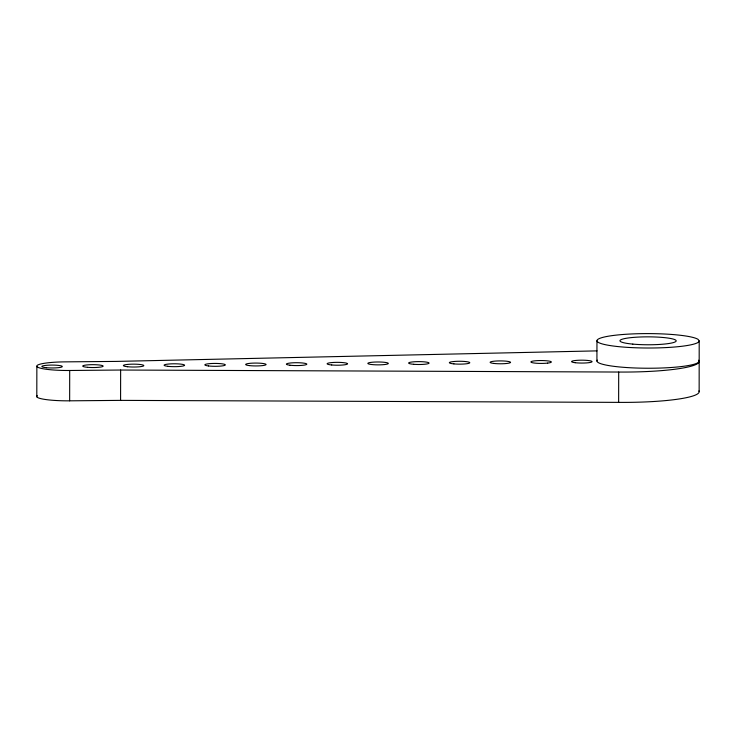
<?xml version="1.0" encoding="UTF-8"?>
<svg xmlns="http://www.w3.org/2000/svg" width="736" height="736" viewBox="0 0 736 736"><rect width="100%" height="100%" fill="white"/><g stroke="black" fill="none" stroke-linecap="round" stroke-linejoin="round"><path stroke-width="1.1" d="M36.8 396.787L36.855 366.445A30.645 4.315 0.1 0 1 65.127 361.864L116.058 361.413L596.997 350.879M698.933 390.926A76.618 10.792 0.1 0 1 618.636 402.371L120.584 400.375L69.653 400.826L69.699 370.484A30.645 4.315 0.1 0 1 36.855 366.445M120.584 400.375L120.64 370.033L618.691 372.039A76.618 10.792 0.1 0 0 699.191 361.266L698.694 360.208L699.09 361.56A51.124 7.204 0.1 0 1 643.577 368.202A51.124 7.204 0.1 0 1 597.264 360.125M596.924 361.026L596.96 340.796M618.636 402.371L618.691 372.039M699.145 391.598L699.2 340.943L698.133 339.416A51.124 7.204 0.1 0 0 617.513 334.981A51.124 7.204 0.1 0 0 623.806 347.107A51.124 7.204 0.1 0 0 699.117 341.329L699.2 340.943M69.699 370.484L120.64 370.033M69.653 400.826A30.645 4.315 0.1 0 1 37.251 395.655M547.676 363.096L545.431 363.29A10.212 1.435 0.1 0 1 530.886 362.029A10.212 1.435 0.1 0 1 544.557 360.631L546.931 360.806A10.212 1.435 0.1 0 1 547.676 363.096M632.822 344.108A28.088 3.956 0.1 0 0 676.145 341.053A28.088 3.956 0.1 0 0 635.297 337.263A28.088 3.956 0.1 0 0 632.822 344.108M575.175 362.701A10.212 1.435 0.1 0 0 591.873 361.91A10.212 1.435 0.1 0 0 578.468 360.254A10.212 1.435 0.1 0 0 575.175 362.701M127.604 366.74A10.212 1.435 0.1 0 0 143.787 365.755A10.212 1.435 0.1 0 0 129.49 364.265A10.212 1.435 0.1 0 0 127.604 366.74M208.454 365.948A10.212 1.435 0.1 0 0 225.161 365.148A10.212 1.435 0.1 0 0 211.747 363.501A10.212 1.435 0.1 0 0 208.454 365.948M167.707 366.307A10.212 1.435 0.1 0 0 184.414 365.507A10.212 1.435 0.1 0 0 171 363.86A10.212 1.435 0.1 0 0 167.707 366.307M249.2 365.58A10.212 1.435 0.1 0 0 265.898 364.789A10.212 1.435 0.1 0 0 252.494 363.142A10.212 1.435 0.1 0 0 249.2 365.58M331.724 364.973A10.212 1.435 0.1 0 0 347.558 363.888A10.212 1.435 0.1 0 0 332.792 362.489A10.212 1.435 0.1 0 0 331.724 364.973M289.947 365.222A10.212 1.435 0.1 0 0 306.645 364.43A10.212 1.435 0.1 0 0 293.241 362.784A10.212 1.435 0.1 0 0 289.947 365.222M371.441 364.504A10.212 1.435 0.1 0 0 388.139 363.713A10.212 1.435 0.1 0 0 374.734 362.057A10.212 1.435 0.1 0 0 371.441 364.504M413.632 364.292A10.212 1.435 0.1 0 0 429.07 363.096A10.212 1.435 0.1 0 0 413.862 361.799A10.212 1.435 0.1 0 0 413.632 364.292M453.91 363.888A10.212 1.435 0.1 0 0 469.789 362.82A10.212 1.435 0.1 0 0 455.096 361.404A10.212 1.435 0.1 0 0 453.91 363.888M493.681 363.418A10.212 1.435 0.1 0 0 510.379 362.627A10.212 1.435 0.1 0 0 496.975 360.98A10.212 1.435 0.1 0 0 493.681 363.418M46.396 367.706A10.212 1.435 0.1 0 0 62.302 366.648A10.212 1.435 0.1 0 0 47.628 365.222A10.212 1.435 0.1 0 0 46.396 367.706M87.446 367.31A10.212 1.435 0.1 0 0 103.132 366.188A10.212 1.435 0.1 0 0 88.191 364.826A10.212 1.435 0.1 0 0 87.446 367.31"/></g></svg>
